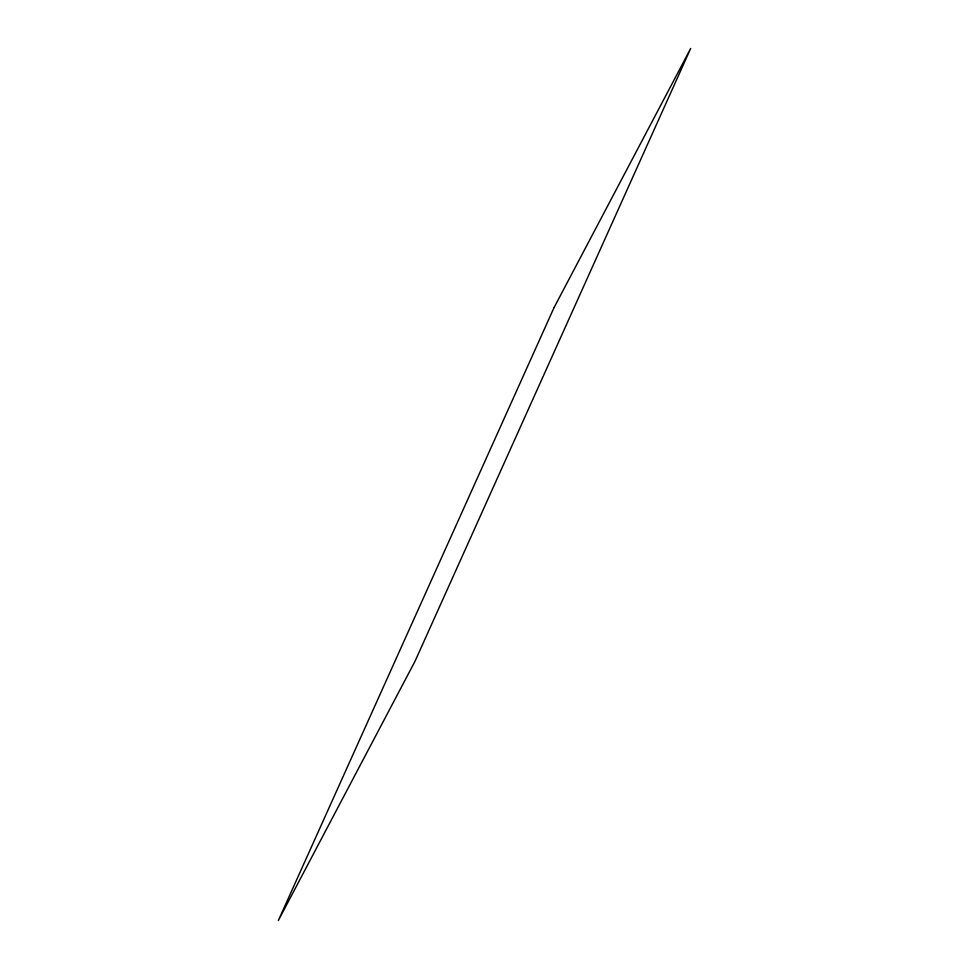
<?xml version="1.0" encoding="UTF-8"?>
<svg xmlns="http://www.w3.org/2000/svg" width="969" height="969" viewBox="0 0 969 969"><rect width="100%" height="100%" fill="white"/><g stroke="black" fill="none" stroke-linecap="round" stroke-linejoin="round"><path stroke-width="1.45" d="M554.062 307.573L278.321 920.55L414.938 661.427L690.679 48.45L554.062 307.573"/></g></svg>
